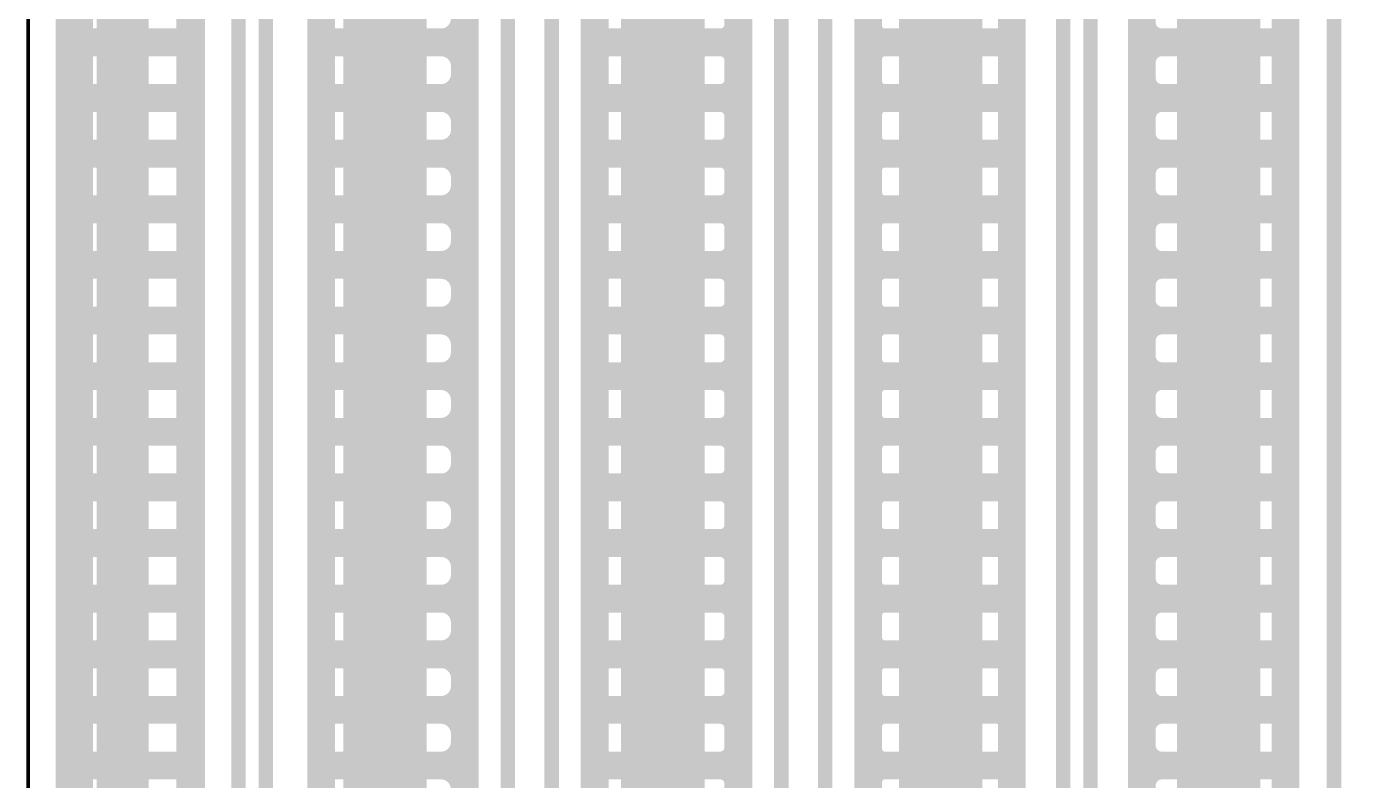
# Model space of a CAD drawing. Header units: millimetres. Extents: x 2260 to 2572, y -21 to 200.
# Drawn here: x 2292.68 to 2299.93, y 129.19 to 133.32 of the extents above; entities that cross this region are included whole.
import ezdxf

# ---------------------------------------------------------------- set-up
doc = ezdxf.new("R2010")
doc.units = ezdxf.units.MM
doc.layers.get('0').update_dxf_attribs({"lineweight": 18})
doc.layers.add('01', color=1, linetype='Continuous', lineweight=18)
doc.layers.add('DIM', color=3, linetype='Continuous', lineweight=13)

# ---------------------------------------------------------------- blocks, each defined once
blk = doc.blocks.new('PAD_R1')
blk.add_lwpolyline([(0.25, 0, 0.5, 0.5, 1), (-0.25, 0, 0.5, 0.5, 1)], format="xyseb", close=True)

msp = doc.modelspace()

# ---------------------------------------------------------------- linework, layer by layer
at = {"layer": '01'}
msp.add_lwpolyline([(2318.1914, 62.078, 0.02, 0.02, -0.414219), (2317.8914, 61.778, 0.02, 0.02, 0), (2292.9916, 61.778, 0.02, 0.02, -0.414219), (2292.6916, 62.078, 0.02, 0.02, 0), (2292.6916, 141.4405, 0.02, 0.02, -0.414219), (2292.9916, 141.7405, 0.02, 0.02, 0), (2317.8914, 141.7405, 0.02, 0.02, -0.414219), (2318.1914, 141.4405, 0.02, 0.02, 0)], format="xyseb", close=True, dxfattribs=at)
for points in [[(2293.1915, 139.8406, 0.2499, 0.2499, 0), (2293.1915, 63.6406, 0.2499, 0.2499, 0)], [(2294.6916, 139.8406, 0.2499, 0.2499, 0), (2294.6916, 63.6406, 0.2499, 0.2499, 0)], [(2296.1915, 139.8406, 0.2499, 0.2499, 0), (2296.1915, 63.6406, 0.2499, 0.2499, 0)], [(2297.6916, 139.8406, 0.2499, 0.2499, 0), (2297.6916, 63.6406, 0.2499, 0.2499, 0)], [(2299.1915, 139.8406, 0.2499, 0.2499, 0), (2299.1915, 63.6406, 0.2499, 0.2499, 0)], [(2292.9177, 137.2406, 0.1524, 0.1524, 0), (2292.9177, 66.2405, 0.1524, 0.1524, 0)], [(2292.9708, 137.2406, 0.1524, 0.1524, 0), (2292.9708, 66.2405, 0.1524, 0.1524, 0)], [(2293.2756, 137.2406, 0.1524, 0.1524, 0), (2293.2756, 66.2405, 0.1524, 0.1524, 0)], [(2293.5804, 137.2406, 0.1524, 0.1524, 0), (2293.5804, 66.2405, 0.1524, 0.1524, 0)], [(2293.5854, 137.2406, 0.1524, 0.1524, 0), (2293.5854, 66.2405, 0.1524, 0.1524, 0)], [(2294.2977, 137.2406, 0.1524, 0.1524, 0), (2294.2977, 66.2405, 0.1524, 0.1524, 0)], [(2294.4948, 137.2406, 0.1524, 0.1524, 0), (2294.4948, 66.2405, 0.1524, 0.1524, 0)], [(2294.7996, 137.2406, 0.1524, 0.1524, 0), (2294.7996, 66.2405, 0.1524, 0.1524, 0)], [(2295.0853, 66.3205, 0.1524, 0.1524, 0), (2295.0853, 137.2406, 0.1524, 0.1524, 0)], [(2295.7978, 137.2406, 0.1524, 0.1524, 0), (2295.7978, 66.2405, 0.1524, 0.1524, 0)], [(2296.0188, 137.2406, 0.1524, 0.1524, 0), (2296.0188, 66.2405, 0.1524, 0.1524, 0)], [(2296.3236, 137.2406, 0.1524, 0.1524, 0), (2296.3236, 66.2405, 0.1524, 0.1524, 0)], [(2296.5854, 66.3205, 0.1524, 0.1524, 0), (2296.5854, 137.2406, 0.1524, 0.1524, 0)], [(2297.2977, 66.3205, 0.1524, 0.1524, 0), (2297.2977, 137.2406, 0.1524, 0.1524, 0)], [(2297.5428, 137.2406, 0.1524, 0.1524, 0), (2297.5428, 66.2405, 0.1524, 0.1524, 0)], [(2297.8476, 137.2406, 0.1524, 0.1524, 0), (2297.8476, 66.2405, 0.1524, 0.1524, 0)], [(2298.0853, 66.3205, 0.1524, 0.1524, 0), (2298.0853, 137.2406, 0.1524, 0.1524, 0)], [(2298.7978, 66.3205, 0.1524, 0.1524, 0), (2298.7978, 137.2406, 0.1524, 0.1524, 0)], [(2299.0668, 137.2406, 0.1524, 0.1524, 0), (2299.0668, 66.2405, 0.1524, 0.1524, 0)], [(2299.3716, 137.2406, 0.1524, 0.1524, 0), (2299.3716, 66.2405, 0.1524, 0.1524, 0)], [(2299.5854, 137.2406, 0.1524, 0.1524, 0), (2299.5854, 66.2405, 0.1524, 0.1524, 0)], [(2295.0853, 133.3617, 0.1524, 0.1524, -0.414228), (2294.9553, 133.2317, 0.1524, 0.1524, 0)], [(2296.5854, 133.3317, 0.1524, 0.1524, -0.414228), (2296.4854, 133.2317, 0.1524, 0.1524, 0)], [(2297.2977, 133.3217, 0.1524, 0.1524, 0.414231), (2297.3877, 133.2317, 0.1524, 0.1524, 0)], [(2298.0853, 133.3117, 0.1524, 0.1524, -0.414252), (2298.0053, 133.2317, 0.1524, 0.1524, 0)], [(2298.7978, 133.3417, 0.1524, 0.1524, 0.414232), (2298.9078, 133.2317, 0.1524, 0.1524, 0)], [(2292.9177, 133.2317, 0.1524, 0.1524, 0), (2293.5854, 133.2317, 0.1524, 0.1524, 0)], [(2294.2977, 133.2317, 0.1524, 0.1524, 0), (2295.0853, 133.2317, 0.1524, 0.1524, 0)], [(2295.0853, 133.1017, 0.1524, 0.1524, 0.414228), (2294.9553, 133.2317, 0.1524, 0.1524, 0)], [(2295.7978, 133.2317, 0.1524, 0.1524, 0), (2296.5854, 133.2317, 0.1524, 0.1524, 0)], [(2296.5854, 133.1317, 0.1524, 0.1524, 0.414228), (2296.4854, 133.2317, 0.1524, 0.1524, 0)], [(2297.2977, 133.2317, 0.1524, 0.1524, 0), (2298.0853, 133.2317, 0.1524, 0.1524, 0)], [(2297.2977, 133.1417, 0.1524, 0.1524, -0.414231), (2297.3877, 133.2317, 0.1524, 0.1524, 0)], [(2298.0853, 133.1517, 0.1524, 0.1524, 0.414252), (2298.0053, 133.2317, 0.1524, 0.1524, 0)], [(2298.7978, 133.2317, 0.1524, 0.1524, 0), (2299.5854, 133.2317, 0.1524, 0.1524, 0)], [(2298.7978, 133.1217, 0.1524, 0.1524, -0.414232), (2298.9078, 133.2317, 0.1524, 0.1524, 0)], [(2295.0853, 133.0569, 0.1524, 0.1524, -0.414228), (2294.9553, 132.9269, 0.1524, 0.1524, 0)], [(2296.5854, 133.0269, 0.1524, 0.1524, -0.414228), (2296.4854, 132.9269, 0.1524, 0.1524, 0)], [(2297.2977, 133.0169, 0.1524, 0.1524, 0.414231), (2297.3877, 132.9269, 0.1524, 0.1524, 0)], [(2298.0853, 133.0069, 0.1524, 0.1524, -0.414252), (2298.0053, 132.9269, 0.1524, 0.1524, 0)], [(2298.7978, 133.0369, 0.1524, 0.1524, 0.414232), (2298.9078, 132.9269, 0.1524, 0.1524, 0)], [(2292.9177, 132.9269, 0.1524, 0.1524, 0), (2293.5854, 132.9269, 0.1524, 0.1524, 0)], [(2294.2977, 132.9269, 0.1524, 0.1524, 0), (2295.0853, 132.9269, 0.1524, 0.1524, 0)], [(2295.0853, 132.7969, 0.1524, 0.1524, 0.414228), (2294.9553, 132.9269, 0.1524, 0.1524, 0)], [(2295.7978, 132.9269, 0.1524, 0.1524, 0), (2296.5854, 132.9269, 0.1524, 0.1524, 0)], [(2296.5854, 132.8269, 0.1524, 0.1524, 0.414228), (2296.4854, 132.9269, 0.1524, 0.1524, 0)], [(2297.2977, 132.9269, 0.1524, 0.1524, 0), (2298.0853, 132.9269, 0.1524, 0.1524, 0)], [(2297.2977, 132.8369, 0.1524, 0.1524, -0.414231), (2297.3877, 132.9269, 0.1524, 0.1524, 0)], [(2298.0853, 132.8469, 0.1524, 0.1524, 0.414252), (2298.0053, 132.9269, 0.1524, 0.1524, 0)], [(2298.7978, 132.9269, 0.1524, 0.1524, 0), (2299.5854, 132.9269, 0.1524, 0.1524, 0)], [(2298.7978, 132.8169, 0.1524, 0.1524, -0.414232), (2298.9078, 132.9269, 0.1524, 0.1524, 0)], [(2295.0853, 132.7521, 0.1524, 0.1524, -0.414228), (2294.9553, 132.6221, 0.1524, 0.1524, 0)], [(2296.5854, 132.7221, 0.1524, 0.1524, -0.414228), (2296.4854, 132.6221, 0.1524, 0.1524, 0)], [(2298.7978, 132.7321, 0.1524, 0.1524, 0.414232), (2298.9078, 132.6221, 0.1524, 0.1524, 0)], [(2297.2977, 132.7121, 0.1524, 0.1524, 0.414231), (2297.3877, 132.6221, 0.1524, 0.1524, 0)], [(2298.0853, 132.7021, 0.1524, 0.1524, -0.414252), (2298.0053, 132.6221, 0.1524, 0.1524, 0)], [(2292.9177, 132.6221, 0.1524, 0.1524, 0), (2293.5854, 132.6221, 0.1524, 0.1524, 0)], [(2294.2977, 132.6221, 0.1524, 0.1524, 0), (2295.0853, 132.6221, 0.1524, 0.1524, 0)], [(2295.0853, 132.4921, 0.1524, 0.1524, 0.414228), (2294.9553, 132.6221, 0.1524, 0.1524, 0)], [(2295.7978, 132.6221, 0.1524, 0.1524, 0), (2296.5854, 132.6221, 0.1524, 0.1524, 0)], [(2296.5854, 132.5221, 0.1524, 0.1524, 0.414228), (2296.4854, 132.6221, 0.1524, 0.1524, 0)], [(2297.2977, 132.6221, 0.1524, 0.1524, 0), (2298.0853, 132.6221, 0.1524, 0.1524, 0)], [(2297.2977, 132.5321, 0.1524, 0.1524, -0.414231), (2297.3877, 132.6221, 0.1524, 0.1524, 0)], [(2298.0853, 132.5421, 0.1524, 0.1524, 0.414252), (2298.0053, 132.6221, 0.1524, 0.1524, 0)], [(2298.7978, 132.6221, 0.1524, 0.1524, 0), (2299.5854, 132.6221, 0.1524, 0.1524, 0)], [(2298.7978, 132.5121, 0.1524, 0.1524, -0.414232), (2298.9078, 132.6221, 0.1524, 0.1524, 0)], [(2295.0853, 132.4473, 0.1524, 0.1524, -0.414228), (2294.9553, 132.3173, 0.1524, 0.1524, 0)], [(2298.7978, 132.4273, 0.1524, 0.1524, 0.414232), (2298.9078, 132.3173, 0.1524, 0.1524, 0)], [(2296.5854, 132.4173, 0.1524, 0.1524, -0.414228), (2296.4854, 132.3173, 0.1524, 0.1524, 0)], [(2297.2977, 132.4073, 0.1524, 0.1524, 0.414231), (2297.3877, 132.3173, 0.1524, 0.1524, 0)], [(2298.0853, 132.3973, 0.1524, 0.1524, -0.414252), (2298.0053, 132.3173, 0.1524, 0.1524, 0)], [(2292.9177, 132.3173, 0.1524, 0.1524, 0), (2293.5854, 132.3173, 0.1524, 0.1524, 0)], [(2294.2977, 132.3173, 0.1524, 0.1524, 0), (2295.0853, 132.3173, 0.1524, 0.1524, 0)], [(2295.0853, 132.1873, 0.1524, 0.1524, 0.414228), (2294.9553, 132.3173, 0.1524, 0.1524, 0)], [(2295.7978, 132.3173, 0.1524, 0.1524, 0), (2296.5854, 132.3173, 0.1524, 0.1524, 0)], [(2296.5854, 132.2173, 0.1524, 0.1524, 0.414228), (2296.4854, 132.3173, 0.1524, 0.1524, 0)], [(2297.2977, 132.3173, 0.1524, 0.1524, 0), (2298.0853, 132.3173, 0.1524, 0.1524, 0)], [(2297.2977, 132.2273, 0.1524, 0.1524, -0.414231), (2297.3877, 132.3173, 0.1524, 0.1524, 0)], [(2298.0853, 132.2373, 0.1524, 0.1524, 0.414252), (2298.0053, 132.3173, 0.1524, 0.1524, 0)], [(2298.7978, 132.3173, 0.1524, 0.1524, 0), (2299.5854, 132.3173, 0.1524, 0.1524, 0)], [(2298.7978, 132.2073, 0.1524, 0.1524, -0.414232), (2298.9078, 132.3173, 0.1524, 0.1524, 0)], [(2295.0853, 132.1425, 0.1524, 0.1524, -0.414228), (2294.9553, 132.0125, 0.1524, 0.1524, 0)], [(2296.5854, 132.1125, 0.1524, 0.1524, -0.414228), (2296.4854, 132.0125, 0.1524, 0.1524, 0)], [(2297.2977, 132.1025, 0.1524, 0.1524, 0.414231), (2297.3877, 132.0125, 0.1524, 0.1524, 0)], [(2298.0853, 132.0925, 0.1524, 0.1524, -0.414252), (2298.0053, 132.0125, 0.1524, 0.1524, 0)], [(2298.7978, 132.1225, 0.1524, 0.1524, 0.414232), (2298.9078, 132.0125, 0.1524, 0.1524, 0)], [(2292.9177, 132.0125, 0.1524, 0.1524, 0), (2293.5854, 132.0125, 0.1524, 0.1524, 0)], [(2294.2977, 132.0125, 0.1524, 0.1524, 0), (2295.0853, 132.0125, 0.1524, 0.1524, 0)], [(2295.0853, 131.8825, 0.1524, 0.1524, 0.414228), (2294.9553, 132.0125, 0.1524, 0.1524, 0)], [(2295.7978, 132.0125, 0.1524, 0.1524, 0), (2296.5854, 132.0125, 0.1524, 0.1524, 0)], [(2296.5854, 131.9125, 0.1524, 0.1524, 0.414228), (2296.4854, 132.0125, 0.1524, 0.1524, 0)], [(2297.2977, 132.0125, 0.1524, 0.1524, 0), (2298.0853, 132.0125, 0.1524, 0.1524, 0)], [(2297.2977, 131.9225, 0.1524, 0.1524, -0.414231), (2297.3877, 132.0125, 0.1524, 0.1524, 0)], [(2298.0853, 131.9325, 0.1524, 0.1524, 0.414252), (2298.0053, 132.0125, 0.1524, 0.1524, 0)], [(2298.7978, 132.0125, 0.1524, 0.1524, 0), (2299.5854, 132.0125, 0.1524, 0.1524, 0)], [(2298.7978, 131.9025, 0.1524, 0.1524, -0.414232), (2298.9078, 132.0125, 0.1524, 0.1524, 0)], [(2295.0853, 131.8377, 0.1524, 0.1524, -0.414228), (2294.9553, 131.7077, 0.1524, 0.1524, 0)], [(2296.5854, 131.8077, 0.1524, 0.1524, -0.414228), (2296.4854, 131.7077, 0.1524, 0.1524, 0)], [(2297.2977, 131.7977, 0.1524, 0.1524, 0.414231), (2297.3877, 131.7077, 0.1524, 0.1524, 0)], [(2298.0853, 131.7877, 0.1524, 0.1524, -0.414252), (2298.0053, 131.7077, 0.1524, 0.1524, 0)], [(2298.7978, 131.8177, 0.1524, 0.1524, 0.414232), (2298.9078, 131.7077, 0.1524, 0.1524, 0)], [(2292.9177, 131.7077, 0.1524, 0.1524, 0), (2293.5854, 131.7077, 0.1524, 0.1524, 0)], [(2294.2977, 131.7077, 0.1524, 0.1524, 0), (2295.0853, 131.7077, 0.1524, 0.1524, 0)], [(2295.0853, 131.5777, 0.1524, 0.1524, 0.414228), (2294.9553, 131.7077, 0.1524, 0.1524, 0)], [(2295.7978, 131.7077, 0.1524, 0.1524, 0), (2296.5854, 131.7077, 0.1524, 0.1524, 0)], [(2296.5854, 131.6077, 0.1524, 0.1524, 0.414228), (2296.4854, 131.7077, 0.1524, 0.1524, 0)], [(2297.2977, 131.7077, 0.1524, 0.1524, 0), (2298.0853, 131.7077, 0.1524, 0.1524, 0)], [(2297.2977, 131.6177, 0.1524, 0.1524, -0.414231), (2297.3877, 131.7077, 0.1524, 0.1524, 0)], [(2298.0853, 131.6277, 0.1524, 0.1524, 0.414252), (2298.0053, 131.7077, 0.1524, 0.1524, 0)], [(2298.7978, 131.7077, 0.1524, 0.1524, 0), (2299.5854, 131.7077, 0.1524, 0.1524, 0)], [(2298.7978, 131.5977, 0.1524, 0.1524, -0.414232), (2298.9078, 131.7077, 0.1524, 0.1524, 0)], [(2295.0853, 131.5329, 0.1524, 0.1524, -0.414228), (2294.9553, 131.4029, 0.1524, 0.1524, 0)], [(2296.5854, 131.5029, 0.1524, 0.1524, -0.414228), (2296.4854, 131.4029, 0.1524, 0.1524, 0)], [(2297.2977, 131.4929, 0.1524, 0.1524, 0.414231), (2297.3877, 131.4029, 0.1524, 0.1524, 0)], [(2298.0853, 131.4829, 0.1524, 0.1524, -0.414252), (2298.0053, 131.4029, 0.1524, 0.1524, 0)], [(2298.7978, 131.5129, 0.1524, 0.1524, 0.414232), (2298.9078, 131.4029, 0.1524, 0.1524, 0)], [(2292.9177, 131.4029, 0.1524, 0.1524, 0), (2293.5854, 131.4029, 0.1524, 0.1524, 0)], [(2294.2977, 131.4029, 0.1524, 0.1524, 0), (2295.0853, 131.4029, 0.1524, 0.1524, 0)], [(2295.0853, 131.2729, 0.1524, 0.1524, 0.414228), (2294.9553, 131.4029, 0.1524, 0.1524, 0)], [(2295.7978, 131.4029, 0.1524, 0.1524, 0), (2296.5854, 131.4029, 0.1524, 0.1524, 0)], [(2296.5854, 131.3029, 0.1524, 0.1524, 0.414228), (2296.4854, 131.4029, 0.1524, 0.1524, 0)], [(2297.2977, 131.4029, 0.1524, 0.1524, 0), (2298.0853, 131.4029, 0.1524, 0.1524, 0)], [(2297.2977, 131.3129, 0.1524, 0.1524, -0.414231), (2297.3877, 131.4029, 0.1524, 0.1524, 0)], [(2298.0853, 131.3229, 0.1524, 0.1524, 0.414252), (2298.0053, 131.4029, 0.1524, 0.1524, 0)], [(2298.7978, 131.4029, 0.1524, 0.1524, 0), (2299.5854, 131.4029, 0.1524, 0.1524, 0)], [(2298.7978, 131.2929, 0.1524, 0.1524, -0.414232), (2298.9078, 131.4029, 0.1524, 0.1524, 0)], [(2295.0853, 131.2281, 0.1524, 0.1524, -0.414228), (2294.9553, 131.0981, 0.1524, 0.1524, 0)], [(2296.5854, 131.1981, 0.1524, 0.1524, -0.414228), (2296.4854, 131.0981, 0.1524, 0.1524, 0)], [(2298.7978, 131.2081, 0.1524, 0.1524, 0.414232), (2298.9078, 131.0981, 0.1524, 0.1524, 0)], [(2297.2977, 131.1881, 0.1524, 0.1524, 0.414231), (2297.3877, 131.0981, 0.1524, 0.1524, 0)], [(2298.0853, 131.1781, 0.1524, 0.1524, -0.414252), (2298.0053, 131.0981, 0.1524, 0.1524, 0)], [(2292.9177, 131.0981, 0.1524, 0.1524, 0), (2293.5854, 131.0981, 0.1524, 0.1524, 0)], [(2294.2977, 131.0981, 0.1524, 0.1524, 0), (2295.0853, 131.0981, 0.1524, 0.1524, 0)], [(2295.0853, 130.9681, 0.1524, 0.1524, 0.414228), (2294.9553, 131.0981, 0.1524, 0.1524, 0)], [(2295.7978, 131.0981, 0.1524, 0.1524, 0), (2296.5854, 131.0981, 0.1524, 0.1524, 0)], [(2296.5854, 130.9981, 0.1524, 0.1524, 0.414228), (2296.4854, 131.0981, 0.1524, 0.1524, 0)], [(2297.2977, 131.0981, 0.1524, 0.1524, 0), (2298.0853, 131.0981, 0.1524, 0.1524, 0)], [(2297.2977, 131.0081, 0.1524, 0.1524, -0.414231), (2297.3877, 131.0981, 0.1524, 0.1524, 0)], [(2298.0853, 131.0181, 0.1524, 0.1524, 0.414252), (2298.0053, 131.0981, 0.1524, 0.1524, 0)], [(2298.7978, 131.0981, 0.1524, 0.1524, 0), (2299.5854, 131.0981, 0.1524, 0.1524, 0)], [(2298.7978, 130.9881, 0.1524, 0.1524, -0.414232), (2298.9078, 131.0981, 0.1524, 0.1524, 0)], [(2295.0853, 130.9233, 0.1524, 0.1524, -0.414228), (2294.9553, 130.7933, 0.1524, 0.1524, 0)], [(2298.7978, 130.9033, 0.1524, 0.1524, 0.414232), (2298.9078, 130.7933, 0.1524, 0.1524, 0)], [(2296.5854, 130.8933, 0.1524, 0.1524, -0.414228), (2296.4854, 130.7933, 0.1524, 0.1524, 0)], [(2297.2977, 130.8833, 0.1524, 0.1524, 0.414231), (2297.3877, 130.7933, 0.1524, 0.1524, 0)], [(2298.0853, 130.8733, 0.1524, 0.1524, -0.414252), (2298.0053, 130.7933, 0.1524, 0.1524, 0)], [(2292.9177, 130.7933, 0.1524, 0.1524, 0), (2293.5854, 130.7933, 0.1524, 0.1524, 0)], [(2294.2977, 130.7933, 0.1524, 0.1524, 0), (2295.0853, 130.7933, 0.1524, 0.1524, 0)], [(2295.0853, 130.6633, 0.1524, 0.1524, 0.414228), (2294.9553, 130.7933, 0.1524, 0.1524, 0)], [(2295.7978, 130.7933, 0.1524, 0.1524, 0), (2296.5854, 130.7933, 0.1524, 0.1524, 0)], [(2296.5854, 130.6933, 0.1524, 0.1524, 0.414228), (2296.4854, 130.7933, 0.1524, 0.1524, 0)], [(2297.2977, 130.7933, 0.1524, 0.1524, 0), (2298.0853, 130.7933, 0.1524, 0.1524, 0)], [(2297.2977, 130.7033, 0.1524, 0.1524, -0.414231), (2297.3877, 130.7933, 0.1524, 0.1524, 0)], [(2298.0853, 130.7133, 0.1524, 0.1524, 0.414252), (2298.0053, 130.7933, 0.1524, 0.1524, 0)], [(2298.7978, 130.7933, 0.1524, 0.1524, 0), (2299.5854, 130.7933, 0.1524, 0.1524, 0)], [(2298.7978, 130.6833, 0.1524, 0.1524, -0.414232), (2298.9078, 130.7933, 0.1524, 0.1524, 0)], [(2295.0853, 130.6185, 0.1524, 0.1524, -0.414228), (2294.9553, 130.4885, 0.1524, 0.1524, 0)], [(2296.5854, 130.5885, 0.1524, 0.1524, -0.414228), (2296.4854, 130.4885, 0.1524, 0.1524, 0)], [(2297.2977, 130.5785, 0.1524, 0.1524, 0.414231), (2297.3877, 130.4885, 0.1524, 0.1524, 0)], [(2298.0853, 130.5685, 0.1524, 0.1524, -0.414252), (2298.0053, 130.4885, 0.1524, 0.1524, 0)], [(2298.7978, 130.5985, 0.1524, 0.1524, 0.414232), (2298.9078, 130.4885, 0.1524, 0.1524, 0)], [(2292.9177, 130.4885, 0.1524, 0.1524, 0), (2293.5854, 130.4885, 0.1524, 0.1524, 0)], [(2294.2977, 130.4885, 0.1524, 0.1524, 0), (2295.0853, 130.4885, 0.1524, 0.1524, 0)], [(2295.0853, 130.3585, 0.1524, 0.1524, 0.414228), (2294.9553, 130.4885, 0.1524, 0.1524, 0)], [(2295.7978, 130.4885, 0.1524, 0.1524, 0), (2296.5854, 130.4885, 0.1524, 0.1524, 0)], [(2296.5854, 130.3885, 0.1524, 0.1524, 0.414228), (2296.4854, 130.4885, 0.1524, 0.1524, 0)], [(2297.2977, 130.4885, 0.1524, 0.1524, 0), (2298.0853, 130.4885, 0.1524, 0.1524, 0)], [(2297.2977, 130.3985, 0.1524, 0.1524, -0.414231), (2297.3877, 130.4885, 0.1524, 0.1524, 0)], [(2298.0853, 130.4085, 0.1524, 0.1524, 0.414252), (2298.0053, 130.4885, 0.1524, 0.1524, 0)], [(2298.7978, 130.4885, 0.1524, 0.1524, 0), (2299.5854, 130.4885, 0.1524, 0.1524, 0)], [(2298.7978, 130.3785, 0.1524, 0.1524, -0.414232), (2298.9078, 130.4885, 0.1524, 0.1524, 0)], [(2295.0853, 130.3137, 0.1524, 0.1524, -0.414228), (2294.9553, 130.1837, 0.1524, 0.1524, 0)], [(2296.5854, 130.2837, 0.1524, 0.1524, -0.414228), (2296.4854, 130.1837, 0.1524, 0.1524, 0)], [(2297.2977, 130.2737, 0.1524, 0.1524, 0.414231), (2297.3877, 130.1837, 0.1524, 0.1524, 0)], [(2298.0853, 130.2637, 0.1524, 0.1524, -0.414252), (2298.0053, 130.1837, 0.1524, 0.1524, 0)], [(2298.7978, 130.2937, 0.1524, 0.1524, 0.414232), (2298.9078, 130.1837, 0.1524, 0.1524, 0)], [(2292.9177, 130.1837, 0.1524, 0.1524, 0), (2293.5854, 130.1837, 0.1524, 0.1524, 0)], [(2294.2977, 130.1837, 0.1524, 0.1524, 0), (2295.0853, 130.1837, 0.1524, 0.1524, 0)], [(2295.0853, 130.0537, 0.1524, 0.1524, 0.414228), (2294.9553, 130.1837, 0.1524, 0.1524, 0)], [(2295.7978, 130.1837, 0.1524, 0.1524, 0), (2296.5854, 130.1837, 0.1524, 0.1524, 0)], [(2296.5854, 130.0837, 0.1524, 0.1524, 0.414228), (2296.4854, 130.1837, 0.1524, 0.1524, 0)], [(2297.2977, 130.1837, 0.1524, 0.1524, 0), (2298.0853, 130.1837, 0.1524, 0.1524, 0)], [(2297.2977, 130.0937, 0.1524, 0.1524, -0.414231), (2297.3877, 130.1837, 0.1524, 0.1524, 0)], [(2298.0853, 130.1037, 0.1524, 0.1524, 0.414252), (2298.0053, 130.1837, 0.1524, 0.1524, 0)], [(2298.7978, 130.1837, 0.1524, 0.1524, 0), (2299.5854, 130.1837, 0.1524, 0.1524, 0)], [(2298.7978, 130.0737, 0.1524, 0.1524, -0.414232), (2298.9078, 130.1837, 0.1524, 0.1524, 0)], [(2295.0853, 130.0089, 0.1524, 0.1524, -0.414228), (2294.9553, 129.8789, 0.1524, 0.1524, 0)], [(2296.5854, 129.9789, 0.1524, 0.1524, -0.414228), (2296.4854, 129.8789, 0.1524, 0.1524, 0)], [(2297.2977, 129.9689, 0.1524, 0.1524, 0.414231), (2297.3877, 129.8789, 0.1524, 0.1524, 0)], [(2298.7978, 129.9889, 0.1524, 0.1524, 0.414232), (2298.9078, 129.8789, 0.1524, 0.1524, 0)], [(2298.0853, 129.9589, 0.1524, 0.1524, -0.414252), (2298.0053, 129.8789, 0.1524, 0.1524, 0)], [(2292.9177, 129.8789, 0.1524, 0.1524, 0), (2293.5854, 129.8789, 0.1524, 0.1524, 0)], [(2294.2977, 129.8789, 0.1524, 0.1524, 0), (2295.0853, 129.8789, 0.1524, 0.1524, 0)], [(2295.0853, 129.7489, 0.1524, 0.1524, 0.414228), (2294.9553, 129.8789, 0.1524, 0.1524, 0)], [(2295.7978, 129.8789, 0.1524, 0.1524, 0), (2296.5854, 129.8789, 0.1524, 0.1524, 0)], [(2296.5854, 129.7789, 0.1524, 0.1524, 0.414228), (2296.4854, 129.8789, 0.1524, 0.1524, 0)], [(2297.2977, 129.8789, 0.1524, 0.1524, 0), (2298.0853, 129.8789, 0.1524, 0.1524, 0)], [(2297.2977, 129.7889, 0.1524, 0.1524, -0.414231), (2297.3877, 129.8789, 0.1524, 0.1524, 0)], [(2298.0853, 129.7989, 0.1524, 0.1524, 0.414252), (2298.0053, 129.8789, 0.1524, 0.1524, 0)], [(2298.7978, 129.8789, 0.1524, 0.1524, 0), (2299.5854, 129.8789, 0.1524, 0.1524, 0)], [(2298.7978, 129.7689, 0.1524, 0.1524, -0.414232), (2298.9078, 129.8789, 0.1524, 0.1524, 0)], [(2295.0853, 129.7041, 0.1524, 0.1524, -0.414228), (2294.9553, 129.5741, 0.1524, 0.1524, 0)], [(2296.5854, 129.6741, 0.1524, 0.1524, -0.414228), (2296.4854, 129.5741, 0.1524, 0.1524, 0)], [(2298.7978, 129.6841, 0.1524, 0.1524, 0.414232), (2298.9078, 129.5741, 0.1524, 0.1524, 0)], [(2297.2977, 129.6641, 0.1524, 0.1524, 0.414231), (2297.3877, 129.5741, 0.1524, 0.1524, 0)], [(2298.0853, 129.6541, 0.1524, 0.1524, -0.414252), (2298.0053, 129.5741, 0.1524, 0.1524, 0)], [(2292.9177, 129.5741, 0.1524, 0.1524, 0), (2293.5854, 129.5741, 0.1524, 0.1524, 0)], [(2294.2977, 129.5741, 0.1524, 0.1524, 0), (2295.0853, 129.5741, 0.1524, 0.1524, 0)], [(2295.0853, 129.4441, 0.1524, 0.1524, 0.414228), (2294.9553, 129.5741, 0.1524, 0.1524, 0)], [(2295.7978, 129.5741, 0.1524, 0.1524, 0), (2296.5854, 129.5741, 0.1524, 0.1524, 0)], [(2296.5854, 129.4741, 0.1524, 0.1524, 0.414228), (2296.4854, 129.5741, 0.1524, 0.1524, 0)], [(2297.2977, 129.5741, 0.1524, 0.1524, 0), (2298.0853, 129.5741, 0.1524, 0.1524, 0)], [(2297.2977, 129.4841, 0.1524, 0.1524, -0.414231), (2297.3877, 129.5741, 0.1524, 0.1524, 0)], [(2298.0853, 129.4941, 0.1524, 0.1524, 0.414252), (2298.0053, 129.5741, 0.1524, 0.1524, 0)], [(2298.7978, 129.5741, 0.1524, 0.1524, 0), (2299.5854, 129.5741, 0.1524, 0.1524, 0)], [(2298.7978, 129.4641, 0.1524, 0.1524, -0.414232), (2298.9078, 129.5741, 0.1524, 0.1524, 0)], [(2295.0853, 129.3993, 0.1524, 0.1524, -0.414228), (2294.9553, 129.2693, 0.1524, 0.1524, 0)], [(2296.5854, 129.3693, 0.1524, 0.1524, -0.414228), (2296.4854, 129.2693, 0.1524, 0.1524, 0)], [(2297.2977, 129.3593, 0.1524, 0.1524, 0.414231), (2297.3877, 129.2693, 0.1524, 0.1524, 0)], [(2298.0853, 129.3493, 0.1524, 0.1524, -0.414252), (2298.0053, 129.2693, 0.1524, 0.1524, 0)], [(2298.7978, 129.3793, 0.1524, 0.1524, 0.414232), (2298.9078, 129.2693, 0.1524, 0.1524, 0)], [(2292.9177, 129.2693, 0.1524, 0.1524, 0), (2293.5854, 129.2693, 0.1524, 0.1524, 0)], [(2294.2977, 129.2693, 0.1524, 0.1524, 0), (2295.0853, 129.2693, 0.1524, 0.1524, 0)], [(2295.0853, 129.1393, 0.1524, 0.1524, 0.414228), (2294.9553, 129.2693, 0.1524, 0.1524, 0)], [(2295.7978, 129.2693, 0.1524, 0.1524, 0), (2296.5854, 129.2693, 0.1524, 0.1524, 0)], [(2296.5854, 129.1693, 0.1524, 0.1524, 0.414228), (2296.4854, 129.2693, 0.1524, 0.1524, 0)], [(2297.2977, 129.2693, 0.1524, 0.1524, 0), (2298.0853, 129.2693, 0.1524, 0.1524, 0)], [(2297.2977, 129.1793, 0.1524, 0.1524, -0.414231), (2297.3877, 129.2693, 0.1524, 0.1524, 0)], [(2298.0853, 129.1893, 0.1524, 0.1524, 0.414252), (2298.0053, 129.2693, 0.1524, 0.1524, 0)], [(2298.7978, 129.2693, 0.1524, 0.1524, 0), (2299.5854, 129.2693, 0.1524, 0.1524, 0)], [(2298.7978, 129.1593, 0.1524, 0.1524, -0.414232), (2298.9078, 129.2693, 0.1524, 0.1524, 0)]]:
    msp.add_lwpolyline(points, format="xyseb", dxfattribs=at)
at = {"layer": 'DIM'}
for points in [[(2293.8446, 137.3962, 0.08, 0.08, 0), (2293.8446, 66.0853, 0.08, 0.08, 0)], [(2295.3215, 137.4265, 0.08, 0.08, 0), (2295.3215, 66.0549, 0.08, 0.08, 0)], [(2295.5616, 137.4264, 0.08, 0.08, 0), (2295.5616, 66.0551, 0.08, 0.08, 0)], [(2296.8217, 137.4265, 0.08, 0.08, 0), (2296.8217, 66.0549, 0.08, 0.08, 0)], [(2297.0614, 137.4264, 0.08, 0.08, 0), (2297.0614, 66.0551, 0.08, 0.08, 0)], [(2299.851, 137.3877, 0.08, 0.08, 0), (2299.851, 66.0938, 0.08, 0.08, 0)], [(2293.9946, 137.3377, 0.08, 0.08, 0), (2293.9946, 66.1434, 0.08, 0.08, 0)], [(2298.3665, 137.367, 0.08, 0.08, 0), (2298.3665, 66.1145, 0.08, 0.08, 0)], [(2298.5165, 137.3669, 0.08, 0.08, 0), (2298.5165, 66.1147, 0.08, 0.08, 0)]]:
    msp.add_lwpolyline(points, format="xyseb", dxfattribs=at)

# ---------------------------------------------------------------- block references
at = {"layer": '01', "xscale": 0.1524, "yscale": 0.1524}
for p in [(2295.0853, 133.3617), (2296.5854, 133.3317), (2297.2977, 133.3217), (2298.0853, 133.3117), (2298.7978, 133.3417), (2292.9177, 133.2317), (2293.5854, 133.2317), (2294.2977, 133.2317), (2294.9553, 133.2317), (2294.9553, 133.2317), (2295.0853, 133.2317), (2295.7978, 133.2317), (2296.4854, 133.2317), (2296.4854, 133.2317), (2296.5854, 133.2317), (2297.2977, 133.2317), (2297.3877, 133.2317), (2297.3877, 133.2317), (2298.0053, 133.2317), (2298.0053, 133.2317), (2298.0853, 133.2317), (2298.7978, 133.2317), (2298.9078, 133.2317), (2298.9078, 133.2317), (2299.5854, 133.2317), (2298.0853, 133.1517), (2295.0853, 133.1017), (2296.5854, 133.1317), (2297.2977, 133.1417), (2298.7978, 133.1217), (2295.0853, 133.0569), (2296.5854, 133.0269), (2297.2977, 133.0169), (2298.0853, 133.0069), (2298.7978, 133.0369), (2292.9177, 132.9269), (2293.5854, 132.9269), (2294.2977, 132.9269), (2294.9553, 132.9269), (2294.9553, 132.9269), (2295.0853, 132.9269), (2295.7978, 132.9269), (2296.4854, 132.9269), (2296.4854, 132.9269), (2296.5854, 132.9269), (2297.2977, 132.9269), (2297.3877, 132.9269), (2297.3877, 132.9269), (2298.0053, 132.9269), (2298.0053, 132.9269), (2298.0853, 132.9269), (2298.7978, 132.9269), (2298.9078, 132.9269), (2298.9078, 132.9269), (2299.5854, 132.9269), (2295.0853, 132.7969), (2296.5854, 132.8269), (2297.2977, 132.8369), (2298.0853, 132.8469), (2298.7978, 132.8169), (2295.0853, 132.7521), (2296.5854, 132.7221), (2298.7978, 132.7321), (2297.2977, 132.7121), (2298.0853, 132.7021), (2292.9177, 132.6221), (2293.5854, 132.6221), (2294.2977, 132.6221), (2294.9553, 132.6221), (2294.9553, 132.6221), (2295.0853, 132.6221), (2295.7978, 132.6221), (2296.4854, 132.6221), (2296.4854, 132.6221), (2296.5854, 132.6221), (2297.2977, 132.6221), (2297.3877, 132.6221), (2297.3877, 132.6221), (2298.0053, 132.6221), (2298.0053, 132.6221), (2298.0853, 132.6221), (2298.7978, 132.6221), (2298.9078, 132.6221), (2298.9078, 132.6221), (2299.5854, 132.6221), (2296.5854, 132.5221), (2297.2977, 132.5321), (2298.0853, 132.5421), (2298.7978, 132.5121), (2295.0853, 132.4921), (2295.0853, 132.4473), (2298.7978, 132.4273), (2296.5854, 132.4173), (2297.2977, 132.4073), (2298.0853, 132.3973), (2292.9177, 132.3173), (2293.5854, 132.3173), (2294.2977, 132.3173), (2294.9553, 132.3173), (2294.9553, 132.3173), (2295.0853, 132.3173), (2295.7978, 132.3173), (2296.4854, 132.3173), (2296.4854, 132.3173), (2296.5854, 132.3173), (2297.2977, 132.3173), (2297.3877, 132.3173), (2297.3877, 132.3173), (2298.0053, 132.3173), (2298.0053, 132.3173), (2298.0853, 132.3173), (2298.7978, 132.3173), (2298.9078, 132.3173), (2298.9078, 132.3173), (2299.5854, 132.3173), (2296.5854, 132.2173), (2297.2977, 132.2273), (2298.0853, 132.2373), (2298.7978, 132.2073), (2295.0853, 132.1873), (2295.0853, 132.1425), (2296.5854, 132.1125), (2297.2977, 132.1025), (2298.0853, 132.0925), (2298.7978, 132.1225), (2292.9177, 132.0125), (2293.5854, 132.0125), (2294.2977, 132.0125), (2294.9553, 132.0125), (2294.9553, 132.0125), (2295.0853, 132.0125), (2295.7978, 132.0125), (2296.4854, 132.0125), (2296.4854, 132.0125), (2296.5854, 132.0125), (2297.2977, 132.0125), (2297.3877, 132.0125), (2297.3877, 132.0125), (2298.0053, 132.0125), (2298.0053, 132.0125), (2298.0853, 132.0125), (2298.7978, 132.0125), (2298.9078, 132.0125), (2298.9078, 132.0125), (2299.5854, 132.0125), (2297.2977, 131.9225), (2298.0853, 131.9325), (2295.0853, 131.8825), (2296.5854, 131.9125), (2298.7978, 131.9025), (2295.0853, 131.8377), (2296.5854, 131.8077), (2297.2977, 131.7977), (2298.0853, 131.7877), (2298.7978, 131.8177), (2292.9177, 131.7077), (2293.5854, 131.7077), (2294.2977, 131.7077), (2294.9553, 131.7077), (2294.9553, 131.7077), (2295.0853, 131.7077), (2295.7978, 131.7077), (2296.4854, 131.7077), (2296.4854, 131.7077), (2296.5854, 131.7077), (2297.2977, 131.7077), (2297.3877, 131.7077), (2297.3877, 131.7077), (2298.0053, 131.7077), (2298.0053, 131.7077), (2298.0853, 131.7077), (2298.7978, 131.7077), (2298.9078, 131.7077), (2298.9078, 131.7077), (2299.5854, 131.7077), (2298.0853, 131.6277), (2295.0853, 131.5777), (2296.5854, 131.6077), (2297.2977, 131.6177), (2298.7978, 131.5977), (2295.0853, 131.5329), (2296.5854, 131.5029), (2297.2977, 131.4929), (2298.0853, 131.4829), (2298.7978, 131.5129), (2292.9177, 131.4029), (2293.5854, 131.4029), (2294.2977, 131.4029), (2294.9553, 131.4029), (2294.9553, 131.4029), (2295.0853, 131.4029), (2295.7978, 131.4029), (2296.4854, 131.4029), (2296.4854, 131.4029), (2296.5854, 131.4029), (2297.2977, 131.4029), (2297.3877, 131.4029), (2297.3877, 131.4029), (2298.0053, 131.4029), (2298.0053, 131.4029), (2298.0853, 131.4029), (2298.7978, 131.4029), (2298.9078, 131.4029), (2298.9078, 131.4029), (2299.5854, 131.4029), (2295.0853, 131.2729), (2296.5854, 131.3029), (2297.2977, 131.3129), (2298.0853, 131.3229), (2298.7978, 131.2929), (2295.0853, 131.2281), (2296.5854, 131.1981), (2298.7978, 131.2081), (2297.2977, 131.1881), (2298.0853, 131.1781), (2292.9177, 131.0981), (2293.5854, 131.0981), (2294.2977, 131.0981), (2294.9553, 131.0981), (2294.9553, 131.0981), (2295.0853, 131.0981), (2295.7978, 131.0981), (2296.4854, 131.0981), (2296.4854, 131.0981), (2296.5854, 131.0981), (2297.2977, 131.0981), (2297.3877, 131.0981), (2297.3877, 131.0981), (2298.0053, 131.0981), (2298.0053, 131.0981), (2298.0853, 131.0981), (2298.7978, 131.0981), (2298.9078, 131.0981), (2298.9078, 131.0981), (2299.5854, 131.0981), (2296.5854, 130.9981), (2297.2977, 131.0081), (2298.0853, 131.0181), (2298.7978, 130.9881), (2295.0853, 130.9681), (2295.0853, 130.9233), (2298.7978, 130.9033), (2296.5854, 130.8933), (2297.2977, 130.8833), (2298.0853, 130.8733), (2292.9177, 130.7933), (2293.5854, 130.7933), (2294.2977, 130.7933), (2294.9553, 130.7933), (2294.9553, 130.7933), (2295.0853, 130.7933), (2295.7978, 130.7933), (2296.4854, 130.7933), (2296.4854, 130.7933), (2296.5854, 130.7933), (2297.2977, 130.7933), (2297.3877, 130.7933), (2297.3877, 130.7933), (2298.0053, 130.7933), (2298.0053, 130.7933), (2298.0853, 130.7933), (2298.7978, 130.7933), (2298.9078, 130.7933), (2298.9078, 130.7933), (2299.5854, 130.7933), (2296.5854, 130.6933), (2297.2977, 130.7033), (2298.0853, 130.7133), (2295.0853, 130.6633), (2295.0853, 130.6185), (2298.7978, 130.6833), (2296.5854, 130.5885), (2297.2977, 130.5785), (2298.0853, 130.5685), (2298.7978, 130.5985), (2292.9177, 130.4885), (2293.5854, 130.4885), (2294.2977, 130.4885), (2294.9553, 130.4885), (2294.9553, 130.4885), (2295.0853, 130.4885), (2295.7978, 130.4885), (2296.4854, 130.4885), (2296.4854, 130.4885), (2296.5854, 130.4885), (2297.2977, 130.4885), (2297.3877, 130.4885), (2297.3877, 130.4885), (2298.0053, 130.4885), (2298.0053, 130.4885), (2298.0853, 130.4885), (2298.7978, 130.4885), (2298.9078, 130.4885), (2298.9078, 130.4885), (2299.5854, 130.4885), (2297.2977, 130.3985), (2298.0853, 130.4085), (2295.0853, 130.3585), (2296.5854, 130.3885), (2298.7978, 130.3785), (2295.0853, 130.3137), (2296.5854, 130.2837), (2297.2977, 130.2737), (2298.0853, 130.2637), (2298.7978, 130.2937), (2292.9177, 130.1837), (2293.5854, 130.1837), (2294.2977, 130.1837), (2294.9553, 130.1837), (2294.9553, 130.1837), (2295.0853, 130.1837), (2295.7978, 130.1837), (2296.4854, 130.1837), (2296.4854, 130.1837), (2296.5854, 130.1837), (2297.2977, 130.1837), (2297.3877, 130.1837), (2297.3877, 130.1837), (2298.0053, 130.1837), (2298.0053, 130.1837), (2298.0853, 130.1837), (2298.7978, 130.1837), (2298.9078, 130.1837), (2298.9078, 130.1837), (2299.5854, 130.1837), (2295.0853, 130.0537), (2296.5854, 130.0837), (2297.2977, 130.0937), (2298.0853, 130.1037), (2298.7978, 130.0737), (2295.0853, 130.0089), (2296.5854, 129.9789), (2297.2977, 129.9689), (2298.7978, 129.9889), (2298.0853, 129.9589), (2292.9177, 129.8789), (2293.5854, 129.8789), (2294.2977, 129.8789), (2294.9553, 129.8789), (2294.9553, 129.8789), (2295.0853, 129.8789), (2295.7978, 129.8789), (2296.4854, 129.8789), (2296.4854, 129.8789), (2296.5854, 129.8789), (2297.2977, 129.8789), (2297.3877, 129.8789), (2297.3877, 129.8789), (2298.0053, 129.8789), (2298.0053, 129.8789), (2298.0853, 129.8789), (2298.7978, 129.8789), (2298.9078, 129.8789), (2298.9078, 129.8789), (2299.5854, 129.8789), (2295.0853, 129.7489), (2296.5854, 129.7789), (2297.2977, 129.7889), (2298.0853, 129.7989), (2298.7978, 129.7689), (2295.0853, 129.7041), (2296.5854, 129.6741), (2298.7978, 129.6841), (2297.2977, 129.6641), (2298.0853, 129.6541), (2292.9177, 129.5741), (2293.5854, 129.5741), (2294.2977, 129.5741), (2294.9553, 129.5741), (2294.9553, 129.5741), (2295.0853, 129.5741), (2295.7978, 129.5741), (2296.4854, 129.5741), (2296.4854, 129.5741), (2296.5854, 129.5741), (2297.2977, 129.5741), (2297.3877, 129.5741), (2297.3877, 129.5741), (2298.0053, 129.5741), (2298.0053, 129.5741), (2298.0853, 129.5741), (2298.7978, 129.5741), (2298.9078, 129.5741), (2298.9078, 129.5741), (2299.5854, 129.5741), (2296.5854, 129.4741), (2297.2977, 129.4841), (2298.0853, 129.4941), (2298.7978, 129.4641), (2295.0853, 129.4441), (2295.0853, 129.3993), (2296.5854, 129.3693), (2297.2977, 129.3593), (2298.0853, 129.3493), (2298.7978, 129.3793), (2292.9177, 129.2693), (2293.5854, 129.2693), (2294.2977, 129.2693), (2294.9553, 129.2693), (2294.9553, 129.2693), (2295.0853, 129.2693), (2295.7978, 129.2693), (2296.4854, 129.2693), (2296.4854, 129.2693), (2296.5854, 129.2693), (2297.2977, 129.2693), (2297.3877, 129.2693), (2297.3877, 129.2693), (2298.0053, 129.2693), (2298.0053, 129.2693), (2298.0853, 129.2693), (2298.7978, 129.2693), (2298.9078, 129.2693), (2298.9078, 129.2693), (2299.5854, 129.2693), (2296.5854, 129.1693), (2297.2977, 129.1793), (2298.0853, 129.1893), (2295.0853, 129.1393), (2298.7978, 129.1593)]:
    msp.add_blockref('PAD_R1', p, dxfattribs=at)

doc.saveas('drawing.dxf')
